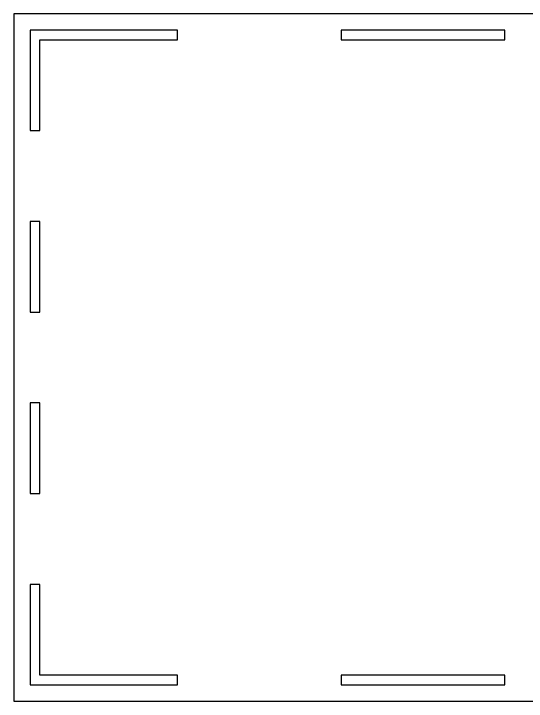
# Model space of a CAD drawing. Extents: x -410 to 1216, y 0 to 714.
# Drawn here: x 765.6 to 922.1, y 503.6 to 713.6 of the extents above; entities that cross this region are included whole.
import ezdxf

# ---------------------------------------------------------------- set-up
doc = ezdxf.new("R2010")
doc.units = 0
doc.header["$MEASUREMENT"] = 0

msp = doc.modelspace()

# ---------------------------------------------------------------- linework, layer by layer
at = {"linetype": 'Continuous'}
for points in [[(1215.62, 503.64), (1215.62, 713.64), (765.62, 713.64), (765.62, 503.64)], [(815.62, 708.64), (770.62, 708.64), (770.62, 677.93), (773.62, 677.93), (773.62, 705.64), (815.62, 705.64)], [(915.62, 708.64), (865.62, 708.64), (865.62, 705.64), (915.62, 705.64)], [(770.62, 650.21), (770.62, 622.5), (773.62, 622.5), (773.62, 650.21)], [(770.62, 594.78), (770.62, 567.07), (773.62, 567.07), (773.62, 594.78)], [(770.62, 539.35), (770.62, 508.64), (815.62, 508.64), (815.62, 511.64), (773.62, 511.64), (773.62, 539.35)], [(865.62, 508.64), (915.62, 508.64), (915.62, 511.64), (865.62, 511.64)]]:
    msp.add_lwpolyline(points, close=True, dxfattribs=at)

doc.saveas('drawing.dxf')
